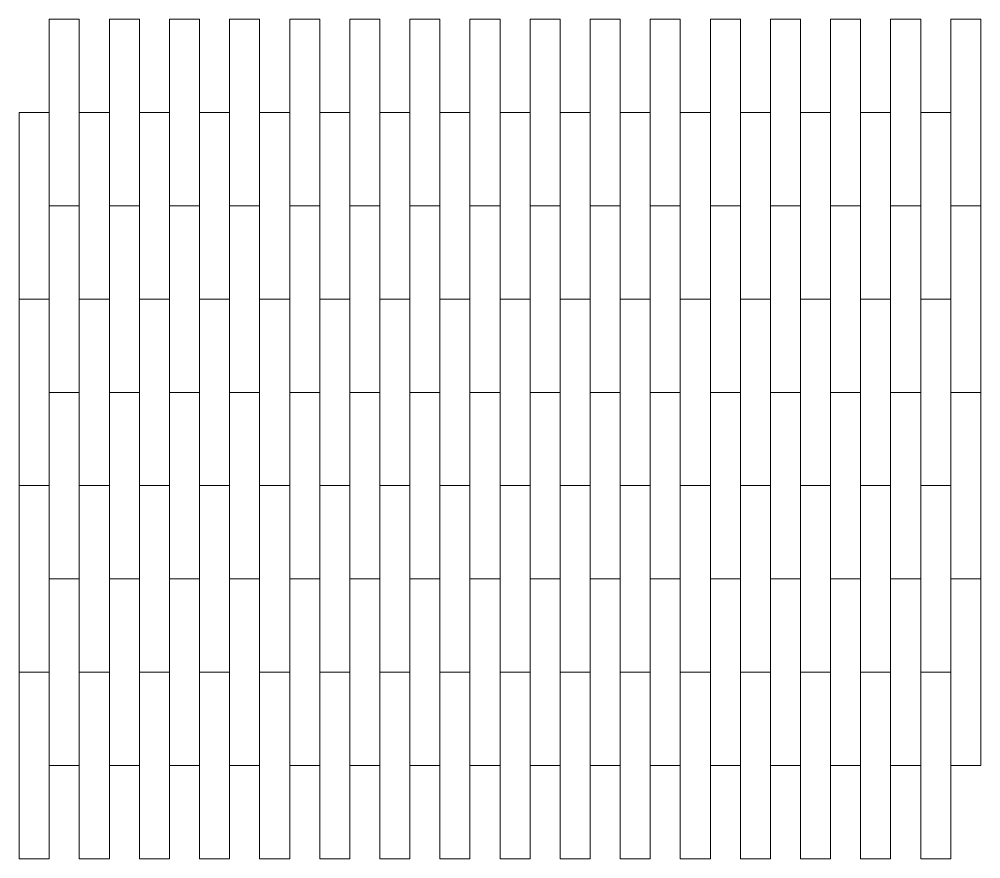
# Model space of a CAD drawing. Header units: inches. Extents: x -449 to 9267, y -5852 to 3388.
# Drawn here: x 2061 to 2669, y -879 to -348 of the extents above; entities that cross this region are included whole.
import ezdxf

# ---------------------------------------------------------------- set-up
doc = ezdxf.new("R2010")
doc.units = ezdxf.units.IN
doc.header["$MEASUREMENT"] = 0
doc.layers.add('A-FURN', color=8, linetype='Continuous', lineweight=18)

msp = doc.modelspace()

# ---------------------------------------------------------------- linework, layer by layer
at = {"layer": 'A-FURN', "color": 5}
for p, q in [((2098.87, -348.37), (2079.87, -348.37)), ((2079.87, -466.37), (2079.87, -348.37)), ((2098.87, -466.37), (2098.87, -348.37)), ((2136.87, -348.37), (2117.87, -348.37)), ((2117.87, -466.37), (2117.87, -348.37)), ((2136.87, -466.37), (2136.87, -348.37)), ((2174.87, -348.37), (2155.87, -348.37)), ((2155.87, -466.37), (2155.87, -348.37)), ((2174.87, -466.37), (2174.87, -348.37)), ((2212.87, -348.37), (2193.87, -348.37)), ((2193.87, -466.37), (2193.87, -348.37)), ((2212.87, -466.37), (2212.87, -348.37)), ((2250.87, -348.37), (2231.87, -348.37)), ((2231.87, -466.37), (2231.87, -348.37)), ((2250.87, -466.37), (2250.87, -348.37)), ((2288.87, -348.37), (2269.87, -348.37)), ((2269.87, -466.37), (2269.87, -348.37)), ((2288.87, -466.37), (2288.87, -348.37)), ((2326.87, -348.37), (2307.87, -348.37)), ((2307.87, -466.37), (2307.87, -348.37)), ((2326.87, -466.37), (2326.87, -348.37)), ((2364.87, -348.37), (2345.87, -348.37)), ((2345.87, -466.37), (2345.87, -348.37)), ((2364.87, -466.37), (2364.87, -348.37)), ((2402.87, -348.37), (2383.87, -348.37)), ((2383.87, -466.37), (2383.87, -348.37)), ((2402.87, -466.37), (2402.87, -348.37)), ((2440.87, -348.37), (2421.87, -348.37)), ((2421.87, -466.37), (2421.87, -348.37)), ((2440.87, -466.37), (2440.87, -348.37)), ((2478.87, -348.37), (2459.87, -348.37)), ((2459.87, -466.37), (2459.87, -348.37)), ((2478.87, -466.37), (2478.87, -348.37)), ((2516.87, -348.37), (2497.87, -348.37)), ((2497.87, -466.37), (2497.87, -348.37)), ((2516.87, -466.37), (2516.87, -348.37)), ((2554.87, -348.37), (2535.87, -348.37)), ((2535.87, -466.37), (2535.87, -348.37)), ((2554.87, -466.37), (2554.87, -348.37)), ((2592.87, -348.37), (2573.87, -348.37)), ((2573.87, -466.37), (2573.87, -348.37)), ((2592.87, -466.37), (2592.87, -348.37)), ((2630.87, -348.37), (2611.87, -348.37)), ((2611.87, -466.37), (2611.87, -348.37)), ((2630.87, -466.37), (2630.87, -348.37)), ((2668.87, -348.37), (2649.87, -348.37)), ((2649.87, -466.37), (2649.87, -348.37)), ((2668.87, -466.37), (2668.87, -348.37)), ((2079.87, -407.37), (2060.87, -407.37)), ((2060.87, -525.37), (2060.87, -407.37)), ((2079.87, -525.37), (2079.87, -407.37)), ((2098.87, -525.37), (2098.87, -407.37)), ((2117.87, -407.37), (2098.87, -407.37)), ((2117.87, -525.37), (2117.87, -407.37)), ((2155.87, -407.37), (2136.87, -407.37)), ((2136.87, -525.37), (2136.87, -407.37)), ((2155.87, -525.37), (2155.87, -407.37)), ((2174.87, -525.37), (2174.87, -407.37)), ((2193.87, -407.37), (2174.87, -407.37)), ((2193.87, -525.37), (2193.87, -407.37)), ((2231.87, -407.37), (2212.87, -407.37)), ((2212.87, -525.37), (2212.87, -407.37)), ((2231.87, -525.37), (2231.87, -407.37)), ((2250.87, -525.37), (2250.87, -407.37)), ((2269.87, -407.37), (2250.87, -407.37)), ((2269.87, -525.37), (2269.87, -407.37)), ((2307.87, -407.37), (2288.87, -407.37)), ((2288.87, -525.37), (2288.87, -407.37)), ((2307.87, -525.37), (2307.87, -407.37)), ((2326.87, -525.37), (2326.87, -407.37)), ((2345.87, -407.37), (2326.87, -407.37)), ((2345.87, -525.37), (2345.87, -407.37)), ((2383.87, -407.37), (2364.87, -407.37)), ((2364.87, -525.37), (2364.87, -407.37)), ((2383.87, -525.37), (2383.87, -407.37)), ((2402.87, -525.37), (2402.87, -407.37)), ((2421.87, -407.37), (2402.87, -407.37)), ((2421.87, -525.37), (2421.87, -407.37)), ((2459.87, -407.37), (2440.87, -407.37)), ((2440.87, -525.37), (2440.87, -407.37)), ((2459.87, -525.37), (2459.87, -407.37)), ((2478.87, -525.37), (2478.87, -407.37)), ((2497.87, -407.37), (2478.87, -407.37)), ((2497.87, -525.37), (2497.87, -407.37)), ((2535.87, -407.37), (2516.87, -407.37)), ((2516.87, -525.37), (2516.87, -407.37)), ((2535.87, -525.37), (2535.87, -407.37)), ((2554.87, -525.37), (2554.87, -407.37)), ((2573.87, -407.37), (2554.87, -407.37)), ((2573.87, -525.37), (2573.87, -407.37)), ((2611.87, -407.37), (2592.87, -407.37)), ((2592.87, -525.37), (2592.87, -407.37)), ((2611.87, -525.37), (2611.87, -407.37)), ((2630.87, -525.37), (2630.87, -407.37)), ((2649.87, -407.37), (2630.87, -407.37)), ((2649.87, -525.37), (2649.87, -407.37)), ((2079.87, -466.37), (2098.87, -466.37)), ((2098.87, -466.37), (2079.87, -466.37)), ((2079.87, -584.37), (2079.87, -466.37)), ((2098.87, -584.37), (2098.87, -466.37)), ((2117.87, -466.37), (2136.87, -466.37)), ((2136.87, -466.37), (2117.87, -466.37)), ((2117.87, -584.37), (2117.87, -466.37)), ((2136.87, -584.37), (2136.87, -466.37)), ((2155.87, -466.37), (2174.87, -466.37)), ((2174.87, -466.37), (2155.87, -466.37)), ((2155.87, -584.37), (2155.87, -466.37)), ((2174.87, -584.37), (2174.87, -466.37)), ((2193.87, -466.37), (2212.87, -466.37)), ((2212.87, -466.37), (2193.87, -466.37)), ((2193.87, -584.37), (2193.87, -466.37)), ((2212.87, -584.37), (2212.87, -466.37)), ((2231.87, -466.37), (2250.87, -466.37)), ((2250.87, -466.37), (2231.87, -466.37)), ((2231.87, -584.37), (2231.87, -466.37)), ((2250.87, -584.37), (2250.87, -466.37)), ((2269.87, -466.37), (2288.87, -466.37)), ((2288.87, -466.37), (2269.87, -466.37)), ((2269.87, -584.37), (2269.87, -466.37)), ((2288.87, -584.37), (2288.87, -466.37)), ((2307.87, -466.37), (2326.87, -466.37)), ((2326.87, -466.37), (2307.87, -466.37)), ((2307.87, -584.37), (2307.87, -466.37)), ((2326.87, -584.37), (2326.87, -466.37)), ((2345.87, -466.37), (2364.87, -466.37)), ((2364.87, -466.37), (2345.87, -466.37)), ((2345.87, -584.37), (2345.87, -466.37)), ((2364.87, -584.37), (2364.87, -466.37)), ((2383.87, -466.37), (2402.87, -466.37)), ((2402.87, -466.37), (2383.87, -466.37)), ((2383.87, -584.37), (2383.87, -466.37)), ((2402.87, -584.37), (2402.87, -466.37)), ((2421.87, -466.37), (2440.87, -466.37)), ((2440.87, -466.37), (2421.87, -466.37)), ((2421.87, -584.37), (2421.87, -466.37)), ((2440.87, -584.37), (2440.87, -466.37)), ((2459.87, -466.37), (2478.87, -466.37)), ((2478.87, -466.37), (2459.87, -466.37)), ((2459.87, -584.37), (2459.87, -466.37)), ((2478.87, -584.37), (2478.87, -466.37)), ((2497.87, -466.37), (2516.87, -466.37)), ((2516.87, -466.37), (2497.87, -466.37)), ((2497.87, -584.37), (2497.87, -466.37)), ((2516.87, -584.37), (2516.87, -466.37)), ((2535.87, -466.37), (2554.87, -466.37)), ((2554.87, -466.37), (2535.87, -466.37)), ((2535.87, -584.37), (2535.87, -466.37)), ((2554.87, -584.37), (2554.87, -466.37)), ((2573.87, -466.37), (2592.87, -466.37)), ((2592.87, -466.37), (2573.87, -466.37)), ((2573.87, -584.37), (2573.87, -466.37)), ((2592.87, -584.37), (2592.87, -466.37)), ((2611.87, -466.37), (2630.87, -466.37)), ((2630.87, -466.37), (2611.87, -466.37)), ((2611.87, -584.37), (2611.87, -466.37)), ((2630.87, -584.37), (2630.87, -466.37)), ((2649.87, -466.37), (2668.87, -466.37)), ((2668.87, -466.37), (2649.87, -466.37)), ((2649.87, -584.37), (2649.87, -466.37)), ((2668.87, -584.37), (2668.87, -466.37)), ((2060.87, -525.37), (2079.87, -525.37)), ((2079.87, -525.37), (2060.87, -525.37)), ((2060.87, -643.37), (2060.87, -525.37)), ((2079.87, -643.37), (2079.87, -525.37)), ((2098.87, -525.37), (2117.87, -525.37)), ((2098.87, -643.37), (2098.87, -525.37)), ((2117.87, -525.37), (2098.87, -525.37)), ((2117.87, -643.37), (2117.87, -525.37)), ((2136.87, -525.37), (2155.87, -525.37)), ((2155.87, -525.37), (2136.87, -525.37)), ((2136.87, -643.37), (2136.87, -525.37)), ((2155.87, -643.37), (2155.87, -525.37)), ((2174.87, -525.37), (2193.87, -525.37)), ((2174.87, -643.37), (2174.87, -525.37)), ((2193.87, -525.37), (2174.87, -525.37)), ((2193.87, -643.37), (2193.87, -525.37)), ((2212.87, -525.37), (2231.87, -525.37)), ((2231.87, -525.37), (2212.87, -525.37)), ((2212.87, -643.37), (2212.87, -525.37)), ((2231.87, -643.37), (2231.87, -525.37)), ((2250.87, -525.37), (2269.87, -525.37)), ((2250.87, -643.37), (2250.87, -525.37)), ((2269.87, -525.37), (2250.87, -525.37)), ((2269.87, -643.37), (2269.87, -525.37)), ((2288.87, -525.37), (2307.87, -525.37)), ((2307.87, -525.37), (2288.87, -525.37)), ((2288.87, -643.37), (2288.87, -525.37)), ((2307.87, -643.37), (2307.87, -525.37)), ((2326.87, -525.37), (2345.87, -525.37)), ((2326.87, -643.37), (2326.87, -525.37)), ((2345.87, -525.37), (2326.87, -525.37)), ((2345.87, -643.37), (2345.87, -525.37)), ((2364.87, -525.37), (2383.87, -525.37)), ((2383.87, -525.37), (2364.87, -525.37)), ((2364.87, -643.37), (2364.87, -525.37)), ((2383.87, -643.37), (2383.87, -525.37)), ((2402.87, -525.37), (2421.87, -525.37)), ((2402.87, -643.37), (2402.87, -525.37)), ((2421.87, -525.37), (2402.87, -525.37)), ((2421.87, -643.37), (2421.87, -525.37)), ((2440.87, -525.37), (2459.87, -525.37)), ((2459.87, -525.37), (2440.87, -525.37)), ((2440.87, -643.37), (2440.87, -525.37)), ((2459.87, -643.37), (2459.87, -525.37)), ((2478.87, -525.37), (2497.87, -525.37)), ((2478.87, -643.37), (2478.87, -525.37)), ((2497.87, -525.37), (2478.87, -525.37)), ((2497.87, -643.37), (2497.87, -525.37)), ((2516.87, -525.37), (2535.87, -525.37)), ((2535.87, -525.37), (2516.87, -525.37)), ((2516.87, -643.37), (2516.87, -525.37)), ((2535.87, -643.37), (2535.87, -525.37)), ((2554.87, -525.37), (2573.87, -525.37)), ((2554.87, -643.37), (2554.87, -525.37)), ((2573.87, -525.37), (2554.87, -525.37)), ((2573.87, -643.37), (2573.87, -525.37)), ((2592.87, -525.37), (2611.87, -525.37)), ((2611.87, -525.37), (2592.87, -525.37)), ((2592.87, -643.37), (2592.87, -525.37)), ((2611.87, -643.37), (2611.87, -525.37)), ((2630.87, -525.37), (2649.87, -525.37)), ((2630.87, -643.37), (2630.87, -525.37)), ((2649.87, -525.37), (2630.87, -525.37)), ((2649.87, -643.37), (2649.87, -525.37)), ((2079.87, -584.37), (2098.87, -584.37)), ((2098.87, -584.37), (2079.87, -584.37)), ((2079.87, -702.37), (2079.87, -584.37)), ((2098.87, -702.37), (2098.87, -584.37)), ((2117.87, -584.37), (2136.87, -584.37)), ((2136.87, -584.37), (2117.87, -584.37)), ((2117.87, -702.37), (2117.87, -584.37)), ((2136.87, -702.37), (2136.87, -584.37)), ((2155.87, -584.37), (2174.87, -584.37)), ((2174.87, -584.37), (2155.87, -584.37)), ((2155.87, -702.37), (2155.87, -584.37)), ((2174.87, -702.37), (2174.87, -584.37)), ((2193.87, -584.37), (2212.87, -584.37)), ((2212.87, -584.37), (2193.87, -584.37)), ((2193.87, -702.37), (2193.87, -584.37)), ((2212.87, -702.37), (2212.87, -584.37)), ((2231.87, -584.37), (2250.87, -584.37)), ((2250.87, -584.37), (2231.87, -584.37)), ((2231.87, -702.37), (2231.87, -584.37)), ((2250.87, -702.37), (2250.87, -584.37)), ((2269.87, -584.37), (2288.87, -584.37)), ((2288.87, -584.37), (2269.87, -584.37)), ((2269.87, -702.37), (2269.87, -584.37)), ((2288.87, -702.37), (2288.87, -584.37)), ((2307.87, -584.37), (2326.87, -584.37)), ((2326.87, -584.37), (2307.87, -584.37)), ((2307.87, -702.37), (2307.87, -584.37)), ((2326.87, -702.37), (2326.87, -584.37)), ((2345.87, -584.37), (2364.87, -584.37)), ((2364.87, -584.37), (2345.87, -584.37)), ((2345.87, -702.37), (2345.87, -584.37)), ((2364.87, -702.37), (2364.87, -584.37)), ((2383.87, -584.37), (2402.87, -584.37)), ((2402.87, -584.37), (2383.87, -584.37)), ((2383.87, -702.37), (2383.87, -584.37)), ((2402.87, -702.37), (2402.87, -584.37)), ((2421.87, -584.37), (2440.87, -584.37)), ((2440.87, -584.37), (2421.87, -584.37)), ((2421.87, -702.37), (2421.87, -584.37)), ((2440.87, -702.37), (2440.87, -584.37)), ((2459.87, -584.37), (2478.87, -584.37)), ((2478.87, -584.37), (2459.87, -584.37)), ((2459.87, -702.37), (2459.87, -584.37)), ((2478.87, -702.37), (2478.87, -584.37)), ((2497.87, -584.37), (2516.87, -584.37)), ((2516.87, -584.37), (2497.87, -584.37)), ((2497.87, -702.37), (2497.87, -584.37)), ((2516.87, -702.37), (2516.87, -584.37)), ((2535.87, -584.37), (2554.87, -584.37)), ((2554.87, -584.37), (2535.87, -584.37)), ((2535.87, -702.37), (2535.87, -584.37)), ((2554.87, -702.37), (2554.87, -584.37)), ((2573.87, -584.37), (2592.87, -584.37)), ((2592.87, -584.37), (2573.87, -584.37)), ((2573.87, -702.37), (2573.87, -584.37)), ((2592.87, -702.37), (2592.87, -584.37)), ((2611.87, -584.37), (2630.87, -584.37)), ((2630.87, -584.37), (2611.87, -584.37)), ((2611.87, -702.37), (2611.87, -584.37)), ((2630.87, -702.37), (2630.87, -584.37)), ((2649.87, -584.37), (2668.87, -584.37)), ((2668.87, -584.37), (2649.87, -584.37)), ((2649.87, -702.37), (2649.87, -584.37)), ((2668.87, -702.37), (2668.87, -584.37)), ((2060.87, -643.37), (2079.87, -643.37)), ((2079.87, -643.37), (2060.87, -643.37)), ((2060.87, -761.37), (2060.87, -643.37)), ((2079.87, -761.37), (2079.87, -643.37)), ((2098.87, -643.37), (2117.87, -643.37)), ((2098.87, -761.37), (2098.87, -643.37)), ((2117.87, -643.37), (2098.87, -643.37)), ((2117.87, -761.37), (2117.87, -643.37)), ((2136.87, -643.37), (2155.87, -643.37)), ((2155.87, -643.37), (2136.87, -643.37)), ((2136.87, -761.37), (2136.87, -643.37)), ((2155.87, -761.37), (2155.87, -643.37)), ((2174.87, -643.37), (2193.87, -643.37)), ((2174.87, -761.37), (2174.87, -643.37)), ((2193.87, -643.37), (2174.87, -643.37)), ((2193.87, -761.37), (2193.87, -643.37)), ((2212.87, -643.37), (2231.87, -643.37)), ((2231.87, -643.37), (2212.87, -643.37)), ((2212.87, -761.37), (2212.87, -643.37)), ((2231.87, -761.37), (2231.87, -643.37)), ((2250.87, -643.37), (2269.87, -643.37)), ((2250.87, -761.37), (2250.87, -643.37)), ((2269.87, -643.37), (2250.87, -643.37)), ((2269.87, -761.37), (2269.87, -643.37)), ((2288.87, -643.37), (2307.87, -643.37)), ((2307.87, -643.37), (2288.87, -643.37)), ((2288.87, -761.37), (2288.87, -643.37)), ((2307.87, -761.37), (2307.87, -643.37)), ((2326.87, -643.37), (2345.87, -643.37)), ((2326.87, -761.37), (2326.87, -643.37)), ((2345.87, -643.37), (2326.87, -643.37)), ((2345.87, -761.37), (2345.87, -643.37)), ((2364.87, -643.37), (2383.87, -643.37)), ((2383.87, -643.37), (2364.87, -643.37)), ((2364.87, -761.37), (2364.87, -643.37)), ((2383.87, -761.37), (2383.87, -643.37)), ((2402.87, -643.37), (2421.87, -643.37)), ((2402.87, -761.37), (2402.87, -643.37)), ((2421.87, -643.37), (2402.87, -643.37)), ((2421.87, -761.37), (2421.87, -643.37)), ((2440.87, -643.37), (2459.87, -643.37)), ((2459.87, -643.37), (2440.87, -643.37)), ((2440.87, -761.37), (2440.87, -643.37)), ((2459.87, -761.37), (2459.87, -643.37)), ((2478.87, -643.37), (2497.87, -643.37)), ((2478.87, -761.37), (2478.87, -643.37)), ((2497.87, -643.37), (2478.87, -643.37)), ((2497.87, -761.37), (2497.87, -643.37)), ((2516.87, -643.37), (2535.87, -643.37)), ((2535.87, -643.37), (2516.87, -643.37)), ((2516.87, -761.37), (2516.87, -643.37)), ((2535.87, -761.37), (2535.87, -643.37)), ((2554.87, -643.37), (2573.87, -643.37)), ((2554.87, -761.37), (2554.87, -643.37)), ((2573.87, -643.37), (2554.87, -643.37)), ((2573.87, -761.37), (2573.87, -643.37)), ((2592.87, -643.37), (2611.87, -643.37)), ((2611.87, -643.37), (2592.87, -643.37)), ((2592.87, -761.37), (2592.87, -643.37)), ((2611.87, -761.37), (2611.87, -643.37)), ((2630.87, -643.37), (2649.87, -643.37)), ((2630.87, -761.37), (2630.87, -643.37)), ((2649.87, -643.37), (2630.87, -643.37)), ((2649.87, -761.37), (2649.87, -643.37)), ((2079.87, -702.37), (2098.87, -702.37)), ((2098.87, -702.37), (2079.87, -702.37)), ((2079.87, -820.37), (2079.87, -702.37)), ((2098.87, -820.37), (2098.87, -702.37)), ((2117.87, -702.37), (2136.87, -702.37)), ((2136.87, -702.37), (2117.87, -702.37)), ((2117.87, -820.37), (2117.87, -702.37)), ((2136.87, -820.37), (2136.87, -702.37)), ((2155.87, -702.37), (2174.87, -702.37)), ((2174.87, -702.37), (2155.87, -702.37)), ((2155.87, -820.37), (2155.87, -702.37)), ((2174.87, -820.37), (2174.87, -702.37)), ((2193.87, -702.37), (2212.87, -702.37)), ((2212.87, -702.37), (2193.87, -702.37)), ((2193.87, -820.37), (2193.87, -702.37)), ((2212.87, -820.37), (2212.87, -702.37)), ((2231.87, -702.37), (2250.87, -702.37)), ((2250.87, -702.37), (2231.87, -702.37)), ((2231.87, -820.37), (2231.87, -702.37)), ((2250.87, -820.37), (2250.87, -702.37)), ((2269.87, -702.37), (2288.87, -702.37)), ((2288.87, -702.37), (2269.87, -702.37)), ((2269.87, -820.37), (2269.87, -702.37)), ((2288.87, -820.37), (2288.87, -702.37)), ((2307.87, -702.37), (2326.87, -702.37)), ((2326.87, -702.37), (2307.87, -702.37)), ((2307.87, -820.37), (2307.87, -702.37)), ((2326.87, -820.37), (2326.87, -702.37)), ((2345.87, -702.37), (2364.87, -702.37)), ((2364.87, -702.37), (2345.87, -702.37)), ((2345.87, -820.37), (2345.87, -702.37)), ((2364.87, -820.37), (2364.87, -702.37)), ((2383.87, -702.37), (2402.87, -702.37)), ((2402.87, -702.37), (2383.87, -702.37)), ((2383.87, -820.37), (2383.87, -702.37)), ((2402.87, -820.37), (2402.87, -702.37)), ((2421.87, -702.37), (2440.87, -702.37)), ((2440.87, -702.37), (2421.87, -702.37)), ((2421.87, -820.37), (2421.87, -702.37)), ((2440.87, -820.37), (2440.87, -702.37)), ((2459.87, -702.37), (2478.87, -702.37)), ((2478.87, -702.37), (2459.87, -702.37)), ((2459.87, -820.37), (2459.87, -702.37)), ((2478.87, -820.37), (2478.87, -702.37)), ((2497.87, -702.37), (2516.87, -702.37)), ((2516.87, -702.37), (2497.87, -702.37)), ((2497.87, -820.37), (2497.87, -702.37)), ((2516.87, -820.37), (2516.87, -702.37)), ((2535.87, -702.37), (2554.87, -702.37)), ((2554.87, -702.37), (2535.87, -702.37)), ((2535.87, -820.37), (2535.87, -702.37)), ((2554.87, -820.37), (2554.87, -702.37)), ((2573.87, -702.37), (2592.87, -702.37)), ((2592.87, -702.37), (2573.87, -702.37)), ((2573.87, -820.37), (2573.87, -702.37)), ((2592.87, -820.37), (2592.87, -702.37)), ((2611.87, -702.37), (2630.87, -702.37)), ((2630.87, -702.37), (2611.87, -702.37)), ((2611.87, -820.37), (2611.87, -702.37)), ((2630.87, -820.37), (2630.87, -702.37)), ((2649.87, -702.37), (2668.87, -702.37)), ((2668.87, -702.37), (2649.87, -702.37)), ((2649.87, -820.37), (2649.87, -702.37)), ((2668.87, -820.37), (2668.87, -702.37)), ((2060.87, -761.37), (2079.87, -761.37)), ((2079.87, -761.37), (2060.87, -761.37)), ((2060.87, -879.37), (2060.87, -761.37)), ((2079.87, -879.37), (2079.87, -761.37)), ((2098.87, -761.37), (2117.87, -761.37)), ((2098.87, -879.37), (2098.87, -761.37)), ((2117.87, -761.37), (2098.87, -761.37)), ((2117.87, -879.37), (2117.87, -761.37)), ((2136.87, -761.37), (2155.87, -761.37)), ((2155.87, -761.37), (2136.87, -761.37)), ((2136.87, -879.37), (2136.87, -761.37)), ((2155.87, -879.37), (2155.87, -761.37)), ((2174.87, -761.37), (2193.87, -761.37)), ((2174.87, -879.37), (2174.87, -761.37)), ((2193.87, -761.37), (2174.87, -761.37)), ((2193.87, -879.37), (2193.87, -761.37)), ((2212.87, -761.37), (2231.87, -761.37)), ((2231.87, -761.37), (2212.87, -761.37)), ((2212.87, -879.37), (2212.87, -761.37)), ((2231.87, -879.37), (2231.87, -761.37)), ((2250.87, -761.37), (2269.87, -761.37)), ((2250.87, -879.37), (2250.87, -761.37)), ((2269.87, -761.37), (2250.87, -761.37)), ((2269.87, -879.37), (2269.87, -761.37)), ((2288.87, -761.37), (2307.87, -761.37)), ((2307.87, -761.37), (2288.87, -761.37)), ((2288.87, -879.37), (2288.87, -761.37)), ((2307.87, -879.37), (2307.87, -761.37)), ((2326.87, -761.37), (2345.87, -761.37)), ((2326.87, -879.37), (2326.87, -761.37)), ((2345.87, -761.37), (2326.87, -761.37)), ((2345.87, -879.37), (2345.87, -761.37)), ((2364.87, -761.37), (2383.87, -761.37)), ((2383.87, -761.37), (2364.87, -761.37)), ((2364.87, -879.37), (2364.87, -761.37)), ((2383.87, -879.37), (2383.87, -761.37)), ((2402.87, -761.37), (2421.87, -761.37)), ((2402.87, -879.37), (2402.87, -761.37)), ((2421.87, -761.37), (2402.87, -761.37)), ((2421.87, -879.37), (2421.87, -761.37)), ((2440.87, -761.37), (2459.87, -761.37)), ((2459.87, -761.37), (2440.87, -761.37)), ((2440.87, -879.37), (2440.87, -761.37)), ((2459.87, -879.37), (2459.87, -761.37)), ((2478.87, -761.37), (2497.87, -761.37)), ((2478.87, -879.37), (2478.87, -761.37)), ((2497.87, -761.37), (2478.87, -761.37)), ((2497.87, -879.37), (2497.87, -761.37)), ((2516.87, -761.37), (2535.87, -761.37)), ((2535.87, -761.37), (2516.87, -761.37)), ((2516.87, -879.37), (2516.87, -761.37)), ((2535.87, -879.37), (2535.87, -761.37)), ((2554.87, -761.37), (2573.87, -761.37)), ((2554.87, -879.37), (2554.87, -761.37)), ((2573.87, -761.37), (2554.87, -761.37)), ((2573.87, -879.37), (2573.87, -761.37)), ((2592.87, -761.37), (2611.87, -761.37)), ((2611.87, -761.37), (2592.87, -761.37)), ((2592.87, -879.37), (2592.87, -761.37)), ((2611.87, -879.37), (2611.87, -761.37)), ((2630.87, -761.37), (2649.87, -761.37)), ((2630.87, -879.37), (2630.87, -761.37)), ((2649.87, -761.37), (2630.87, -761.37)), ((2649.87, -879.37), (2649.87, -761.37)), ((2079.87, -820.37), (2098.87, -820.37)), ((2117.87, -820.37), (2136.87, -820.37)), ((2155.87, -820.37), (2174.87, -820.37)), ((2193.87, -820.37), (2212.87, -820.37)), ((2231.87, -820.37), (2250.87, -820.37)), ((2269.87, -820.37), (2288.87, -820.37)), ((2307.87, -820.37), (2326.87, -820.37)), ((2345.87, -820.37), (2364.87, -820.37)), ((2383.87, -820.37), (2402.87, -820.37)), ((2421.87, -820.37), (2440.87, -820.37)), ((2459.87, -820.37), (2478.87, -820.37)), ((2497.87, -820.37), (2516.87, -820.37)), ((2535.87, -820.37), (2554.87, -820.37)), ((2573.87, -820.37), (2592.87, -820.37)), ((2611.87, -820.37), (2630.87, -820.37)), ((2649.87, -820.37), (2668.87, -820.37)), ((2060.87, -879.37), (2079.87, -879.37)), ((2098.87, -879.37), (2117.87, -879.37)), ((2136.87, -879.37), (2155.87, -879.37)), ((2174.87, -879.37), (2193.87, -879.37)), ((2212.87, -879.37), (2231.87, -879.37)), ((2250.87, -879.37), (2269.87, -879.37)), ((2288.87, -879.37), (2307.87, -879.37)), ((2326.87, -879.37), (2345.87, -879.37)), ((2364.87, -879.37), (2383.87, -879.37)), ((2402.87, -879.37), (2421.87, -879.37)), ((2440.87, -879.37), (2459.87, -879.37)), ((2478.87, -879.37), (2497.87, -879.37)), ((2516.87, -879.37), (2535.87, -879.37)), ((2554.87, -879.37), (2573.87, -879.37)), ((2592.87, -879.37), (2611.87, -879.37)), ((2630.87, -879.37), (2649.87, -879.37))]:
    msp.add_line(p, q, dxfattribs=at)

doc.saveas('drawing.dxf')
